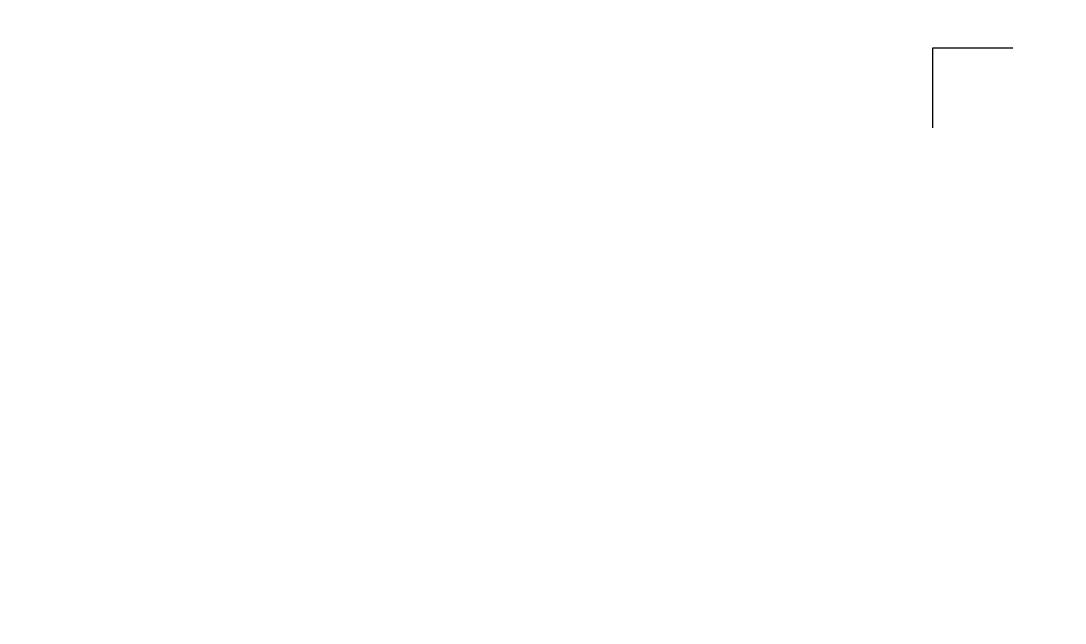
# Model space of a CAD drawing. Header units: millimetres. Extents: x -20000 to 230000, y -17405 to 25402.
# Drawn here: x 33125 to 34430, y -6006 to -5253 of the extents above; entities that cross this region are included whole.
import ezdxf

# ---------------------------------------------------------------- set-up
doc = ezdxf.new("R2010")
doc.units = ezdxf.units.MM
doc.header["$PDMODE"] = 35
doc.header["$PDSIZE"] = 0.5
doc.layers.get('Defpoints').update_dxf_attribs({"true_color": 0xc2a584})
doc.layers.add('Intouchable', color=252, linetype='Continuous', lineweight=13, plot=False)
doc.styles.add('Texte Poralu', font='tahomabd.ttf')
doc.dimstyles.new('30 - 1000', dxfattribs={"dimtxt": 10, "dimasz": 10, "dimexe": 5, "dimexo": 2.5, "dimgap": 5, "dimtad": 1, "dimdec": 1, "dimtxsty": 'Texte Poralu', "dimcen": 5, "dimazin": 0, "dimtfac": 1, "dimtdec": 1, "dimtmove": 0, "dimatfit": 3, "dimfxl": 1, "dimarcsym": 0})

# ---------------------------------------------------------------- blocks, each defined once
blk = doc.blocks.new('Cadre centrage dessin')
at = {"layer": 'Defpoints'}
for p, q in [((-735, -1016.5), (-635, -1016.5)), ((-735, -1116.5), (-735, -1016.5))]:
    blk.add_line(p, q, dxfattribs=at)
blk = doc.blocks.new('*D741')
at = {"layer": 'Defpoints', "color": 0, "lineweight": -2, "transparency": 16777216}
blk.add_line((34840, -3795.7), (34876, -3795.7), dxfattribs=at)
at = {"layer": 'Defpoints', "color": 0, "transparency": 16777216}
for p in [(34837.5, -3795.7), (34837.5, -3795.7), (30000, -6005.7)]:
    blk.add_point(p, dxfattribs=at)
at = {"layer": 'Defpoints', "color": 0, "transparency": 16777216, "insert": (34859.2, -3785.5), "char_height": 10, "attachment_point": 5, "style": 'Texte Poralu'}
blk.add_mtext('2210', dxfattribs=at)
blk = doc.blocks.new('*D742')
at = {"layer": 'Defpoints', "color": 0, "lineweight": -2, "transparency": 16777216}
blk.add_line((35120, -3615.7), (35156, -3615.7), dxfattribs=at)
at = {"layer": 'Defpoints', "color": 0, "transparency": 16777216}
for p in [(35117.5, -3615.7), (35117.5, -3615.7), (30000, -6005.7)]:
    blk.add_point(p, dxfattribs=at)
at = {"layer": 'Defpoints', "color": 0, "transparency": 16777216, "insert": (35139.2, -3605.5), "char_height": 10, "attachment_point": 5, "style": 'Texte Poralu'}
blk.add_mtext('2390', dxfattribs=at)
blk = doc.blocks.new('*D743')
at = {"layer": 'Defpoints', "color": 0, "lineweight": -2, "transparency": 16777216}
blk.add_line((35420, -3505.7), (35456, -3505.7), dxfattribs=at)
at = {"layer": 'Defpoints', "color": 0, "transparency": 16777216}
for p in [(35417.5, -3505.7), (35417.5, -3505.7), (30000, -6005.7)]:
    blk.add_point(p, dxfattribs=at)
at = {"layer": 'Defpoints', "color": 0, "transparency": 16777216, "insert": (35439.2, -3495.5), "char_height": 10, "attachment_point": 5, "style": 'Texte Poralu'}
blk.add_mtext('2500', dxfattribs=at)
blk = doc.blocks.new('*D744')
at = {"layer": 'Defpoints', "color": 0, "lineweight": -2, "transparency": 16777216}
blk.add_line((34750, -3805.7), (34786, -3805.7), dxfattribs=at)
at = {"layer": 'Defpoints', "color": 0, "transparency": 16777216}
for p in [(34747.5, -3805.7), (34747.5, -3805.7), (30000, -6005.7)]:
    blk.add_point(p, dxfattribs=at)
at = {"layer": 'Defpoints', "color": 0, "transparency": 16777216, "insert": (34769.2, -3795.5), "char_height": 10, "attachment_point": 5, "style": 'Texte Poralu'}
blk.add_mtext('2200', dxfattribs=at)

msp = doc.modelspace()

# ---------------------------------------------------------------- block references
at = {"layer": 'Intouchable'}
msp.add_blockref('Cadre centrage dessin', (35000, -4270), dxfattribs=at)

# ---------------------------------------------------------------- dimensions: what is measured, and where the dimension line sits
at = {"layer": 'Defpoints'}
for feature_location, picture, middle in [((35417.5, -3505.67), '*D743', (35439.25, -3495.46)), ((35117.5, -3615.67), '*D742', (35139.25, -3605.46)), ((34837.5, -3795.67), '*D741', (34859.25, -3785.46)), ((34747.5, -3805.67), '*D744', (34769.25, -3795.46))]:
    dim = msp.add_ordinate_dim(feature_location=feature_location, offset=(0, 0), dtype=0, origin=(30000, -6005.67), dimstyle='30 - 1000', dxfattribs=at)
    dim.commit()
    dim.dimension.update_dxf_attribs({"geometry": picture, "text_midpoint": middle})

doc.saveas('drawing.dxf')
